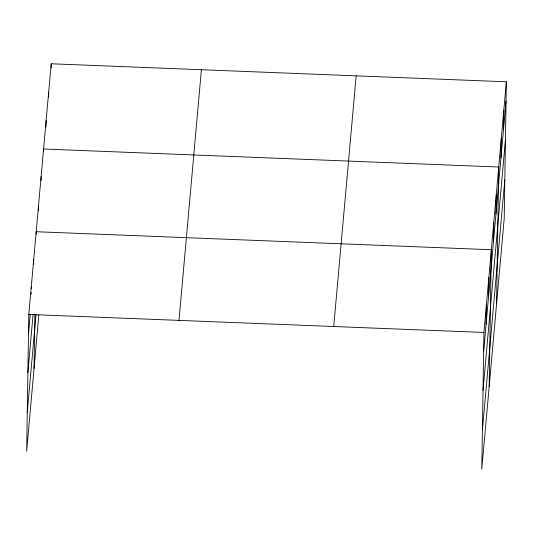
<?xml version="1.0" encoding="UTF-8"?>
<svg xmlns="http://www.w3.org/2000/svg" width="533" height="533" viewBox="0 0 533 533"><rect width="100%" height="100%" fill="white"/><g stroke="black" fill="none" stroke-linecap="round" stroke-linejoin="round"><path stroke-width="0.8" d="M506.35 81.796L483.931 332.459L481.785 469.22L504.205 218.557L506.35 81.796L51.215 63.78L28.795 314.443L26.65 451.204L38.836 314.963M31.147 294.136L31.174 292.524M31.24 288.486L31.267 286.867M33.652 264.141L33.732 259.298M34.045 368.483L34.905 313.95M36.157 234.147L36.197 231.722L491.333 249.737L489.181 386.498M38.563 210.608L38.636 205.765M41.068 180.614L41.128 176.576M43.559 151.425L43.593 149.007L498.728 167.022L496.576 303.783M46.031 127.061L46.138 120.598M48.603 97.033L48.676 92.189M51.155 67.818L51.215 63.78M486.096 324.264L486.396 304.883M488.561 296.694L488.861 277.313M493.491 241.549L493.798 222.168M495.957 213.973L496.263 194.592M500.967 157.995L501.267 138.613M503.505 129.586L503.812 110.204M28.496 333.825L30.234 314.357M27.883 372.56L33.106 314.17M27.256 412.469L36.037 314.343M178.995 320.386L201.407 69.73M333.738 326.509L356.157 75.853M483.624 351.84L506.044 101.177M483.018 390.576L505.437 139.912M482.392 430.484L504.811 179.821M28.795 314.443L483.931 332.459"/></g></svg>
